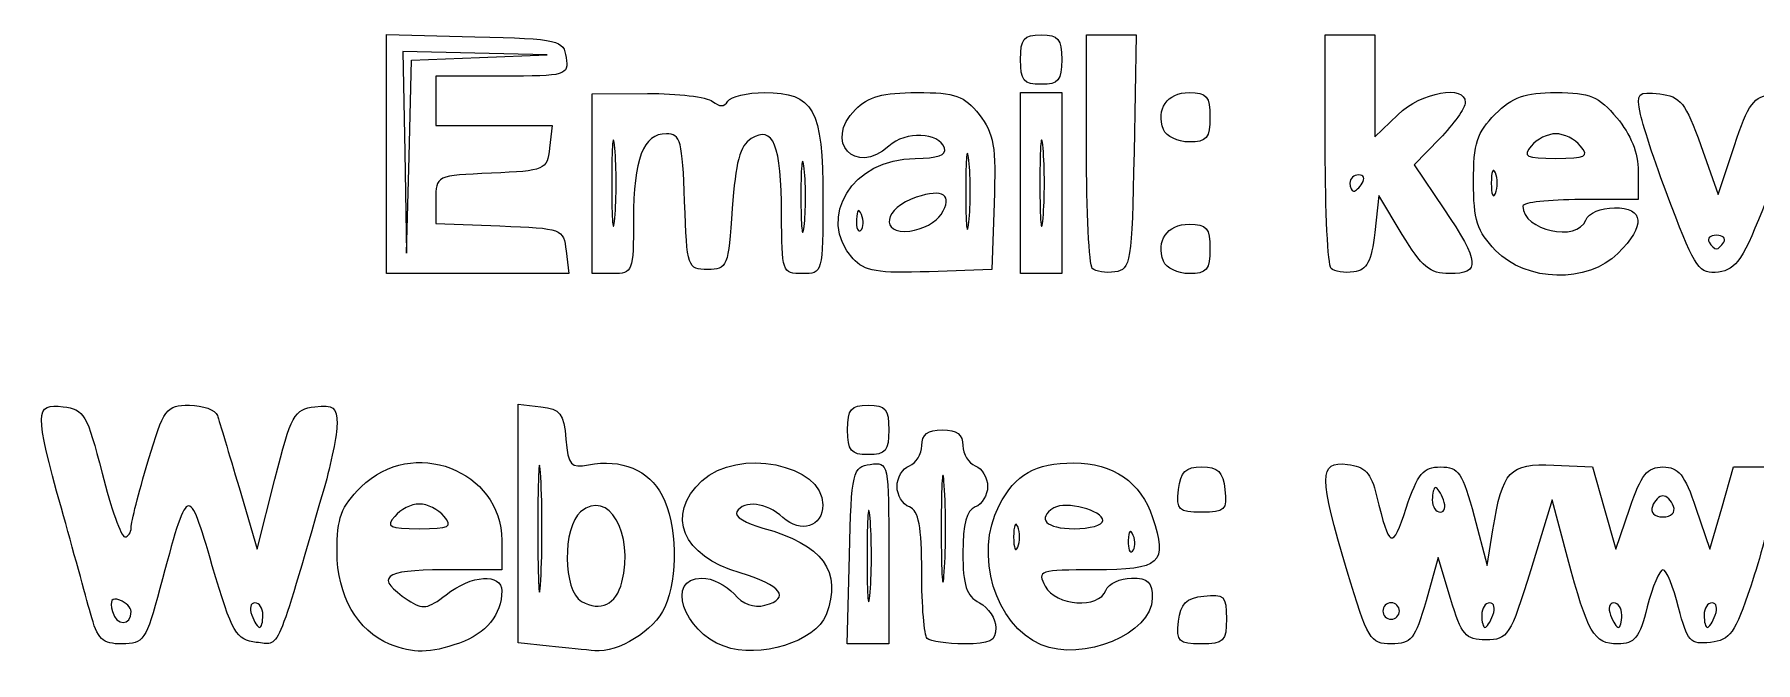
# Model space of a CAD drawing. Extents: x 0.53 to 3.78, y 0.49 to 2.29.
# Drawn here: x 1.914 to 2.611, y 1.062 to 1.317 of the extents above; entities that cross this region are included whole.
import ezdxf

# ---------------------------------------------------------------- set-up
doc = ezdxf.new("R2010")
doc.units = 0
doc.layers.get('0').update_dxf_attribs({"linetype": 'CONTINUOUS'})

msp = doc.modelspace()

# ---------------------------------------------------------------- linework, layer by layer
at = {"color": 7}
for p, q in [((2.056667, 1.268446), (2.056667, 1.316892)), ((2.056667, 1.316892), (2.0925, 1.315947)), ((2.0925, 1.309322), (2.063333, 1.310001)), ((2.063333, 1.310001), (2.06405, 1.269167)), ((2.34, 1.270552), (2.34, 1.316663)), ((2.34, 1.316663), (2.350091, 1.316663)), ((2.350091, 1.316663), (2.360183, 1.316663)), ((2.360183, 1.316663), (2.359259, 1.269163)), ((2.436667, 1.270552), (2.436667, 1.316663)), ((2.436667, 1.316663), (2.446667, 1.316663)), ((2.446667, 1.316663), (2.456667, 1.316663)), ((2.456667, 1.316663), (2.456667, 1.296039)), ((2.065821, 1.267368), (2.066876, 1.306401)), ((2.066876, 1.306401), (2.094271, 1.307523)), ((2.121667, 1.308643), (2.0925, 1.309322)), ((2.094271, 1.307522), (2.121667, 1.308643)), ((2.094271, 1.307523), (2.094271, 1.307522)), ((2.313333, 1.306667), (2.313333, 1.306667)), ((2.103565, 1.300001), (2.076667, 1.300001)), ((2.076667, 1.300001), (2.076667, 1.290001)), ((2.456667, 1.296039), (2.456667, 1.275416)), ((2.076667, 1.290001), (2.076667, 1.280001)), ((2.14, 1.292754), (2.162301, 1.292925)), ((2.14, 1.256377), (2.14, 1.292754)), ((2.313333, 1.256663), (2.313333, 1.293329)), ((2.313333, 1.293329), (2.321667, 1.293329)), ((2.321667, 1.293329), (2.33, 1.293329)), ((2.33, 1.293329), (2.33, 1.256663)), ((2.456667, 1.275416), (2.466016, 1.284372)), ((2.076667, 1.280001), (2.100221, 1.280001)), ((2.100221, 1.280001), (2.123776, 1.280001)), ((2.123776, 1.280001), (2.122722, 1.270834)), ((2.371205, 1.278333), (2.371205, 1.278333)), ((2.056667, 1.220001), (2.056667, 1.268447)), ((2.056667, 1.268447), (2.056667, 1.268446)), ((2.06405, 1.269167), (2.064767, 1.228334)), ((2.149107, 1.270833), (2.149107, 1.270833)), ((2.322441, 1.270829), (2.322441, 1.270829)), ((2.483013, 1.274666), (2.472693, 1.264018)), ((2.540005, 1.271667), (2.540005, 1.271667)), ((2.588681, 1.271862), (2.595691, 1.252057)), ((2.595691, 1.252057), (2.602271, 1.271862)), ((2.064767, 1.228334), (2.065821, 1.267368)), ((2.225761, 1.262426), (2.225766, 1.262426)), ((2.292428, 1.265833), (2.292428, 1.265833)), ((2.472693, 1.264018), (2.48468, 1.246218)), ((2.563333, 1.261411), (2.563333, 1.25)), ((2.14, 1.22), (2.14, 1.256377)), ((2.14, 1.256377), (2.14, 1.256377)), ((2.313333, 1.219996), (2.313333, 1.256663)), ((2.313333, 1.256663), (2.313333, 1.256663)), ((2.33, 1.256663), (2.33, 1.219996)), ((2.451667, 1.256667), (2.451667, 1.256667)), ((2.505546, 1.260833), (2.505546, 1.260833)), ((2.076667, 1.249988), (2.076667, 1.240281)), ((2.302625, 1.248558), (2.301666, 1.221667)), ((2.458333, 1.251663), (2.456667, 1.236663)), ((2.467817, 1.235829), (2.458333, 1.251663)), ((2.563333, 1.25), (2.54, 1.25)), ((2.576804, 1.247314), (2.576804, 1.247314)), ((2.076667, 1.240281), (2.1025, 1.239308)), ((2.248944, 1.243958), (2.248944, 1.243958)), ((2.281213, 1.244003), (2.281213, 1.244003)), ((2.129388, 1.229167), (2.130443, 1.220001)), ((2.505624, 1.229349), (2.505624, 1.229349)), ((2.597995, 1.232778), (2.597995, 1.232778)), ((2.093555, 1.220001), (2.056667, 1.220001)), ((2.130443, 1.220001), (2.093555, 1.220001)), ((2.148333, 1.22), (2.14, 1.22)), ((2.245565, 1.226042), (2.245565, 1.226042)), ((2.301666, 1.221667), (2.276398, 1.22078)), ((2.321667, 1.219996), (2.313333, 1.219996)), ((2.33, 1.219996), (2.321667, 1.219996)), ((2.342363, 1.222078), (2.342363, 1.222078)), ((2.371205, 1.224996), (2.371205, 1.224996)), ((2.439029, 1.222078), (2.439029, 1.222078)), ((2.11, 1.118756), (2.11, 1.167109)), ((2.11, 1.167109), (2.119167, 1.166055)), ((2.243333, 1.156667), (2.243333, 1.156667)), ((2.004384, 1.108333), (2.011516, 1.136667)), ((2.119135, 1.1375), (2.119135, 1.1375)), ((2.529123, 1.142394), (2.544791, 1.141666)), ((2.544791, 1.141666), (2.549549, 1.125)), ((2.597125, 1.125), (2.60189, 1.141666)), ((2.60189, 1.141666), (2.618334, 1.141666)), ((1.99701, 1.133333), (2.004384, 1.108333)), ((2.282457, 1.134167), (2.282457, 1.134167)), ((2.377279, 1.1325), (2.377279, 1.1325)), ((2.08, 1.121667), (2.08, 1.121667)), ((2.484539, 1.128333), (2.484539, 1.128333)), ((2.496926, 1.121683), (2.50222, 1.1017)), ((2.528549, 1.128333), (2.519816, 1.1)), ((2.534749, 1.105), (2.528549, 1.128333)), ((2.549549, 1.125), (2.554307, 1.108333)), ((2.554307, 1.108333), (2.559941, 1.125)), ((2.577598, 1.125714), (2.577598, 1.125714)), ((2.586726, 1.125), (2.592361, 1.108333)), ((2.592361, 1.108333), (2.597125, 1.125)), ((2.11, 1.070402), (2.11, 1.118756)), ((2.252432, 1.120934), (2.252436, 1.120934)), ((2.312208, 1.1175), (2.312208, 1.1175)), ((2.346667, 1.119936), (2.346667, 1.119936)), ((2.50222, 1.1017), (2.50455, 1.116267)), ((2.103333, 1.111923), (2.103333, 1.1)), ((2.358944, 1.113958), (2.358944, 1.113958)), ((2.243108, 1.07), (2.244053, 1.105833)), ((2.244053, 1.105833), (2.244054, 1.105833)), ((2.26, 1.106898), (2.26, 1.07)), ((2.482431, 1.105), (2.477455, 1.0875)), ((2.487398, 1.088333), (2.482431, 1.105)), ((2.103333, 1.1), (2.079722, 1.1)), ((2.151955, 1.094965), (2.151956, 1.094965)), ((2.445516, 1.099485), (2.445516, 1.099485)), ((1.936847, 1.0825), (1.936846, 1.0825)), ((1.953333, 1.083177), (1.953333, 1.083173)), ((2.006667, 1.081667), (2.006667, 1.081667)), ((2.466667, 1.083333), (2.466667, 1.083333)), ((2.504539, 1.081667), (2.504539, 1.081667)), ((2.556667, 1.081667), (2.556667, 1.081667)), ((2.594539, 1.081667), (2.594539, 1.081667)), ((2.377279, 1.079167), (2.377279, 1.079167)), ((2.05796, 1.069934), (2.05796, 1.069934)), ((2.1225, 1.069095), (2.11, 1.070402)), ((2.122499, 1.069095), (2.1225, 1.069095)), ((2.193333, 1.069031), (2.193333, 1.069031)), ((2.251554, 1.07), (2.243108, 1.07)), ((2.26, 1.07), (2.251554, 1.07)), ((2.275556, 1.072222), (2.275556, 1.072222)), ((2.321667, 1.069663), (2.321667, 1.069663))]:
    msp.add_line(p, q, dxfattribs=at)
for points in [[(2.0925, 1.315947), (2.126792, 1.315041), (2.128379, 1.314678), (2.129398, 1.307501)], [(2.313333, 1.306667), (2.313333, 1.315111), (2.31463, 1.316667), (2.321667, 1.316667)], [(2.321667, 1.316667), (2.328704, 1.316667), (2.33, 1.315111), (2.33, 1.306667)], [(2.129398, 1.307501), (2.130427, 1.300254), (2.129553, 1.300001), (2.103565, 1.300001)], [(2.321667, 1.296667), (2.31463, 1.296667), (2.313333, 1.298222), (2.313333, 1.306667)], [(2.33, 1.306667), (2.33, 1.298222), (2.328704, 1.296667), (2.321667, 1.296667)], [(2.466016, 1.284372), (2.475583, 1.293538), (2.493333, 1.296754), (2.493333, 1.289321)], [(2.162301, 1.292925), (2.174567, 1.293014), (2.186434, 1.291576), (2.188671, 1.289719)], [(2.188671, 1.289719), (2.191429, 1.287431), (2.193436, 1.287469), (2.1949, 1.289838)], [(2.1949, 1.289838), (2.196088, 1.291761), (2.202739, 1.293334), (2.20968, 1.293334)], [(2.20968, 1.293334), (2.229613, 1.293334), (2.233333, 1.286607), (2.233333, 1.250571)], [(2.246462, 1.286462), (2.251713, 1.291713), (2.257598, 1.293333), (2.271425, 1.293333)], [(2.271425, 1.293333), (2.28708, 1.293333), (2.290463, 1.292129), (2.29655, 1.284391)], [(2.371205, 1.278333), (2.368014, 1.286649), (2.372629, 1.293333), (2.381562, 1.293333)], [(2.381562, 1.293333), (2.388715, 1.293333), (2.39, 1.291811), (2.39, 1.283333)], [(2.493333, 1.289321), (2.493333, 1.287117), (2.488689, 1.280522), (2.483013, 1.274666)], [(2.505454, 1.284545), (2.512495, 1.291586), (2.517406, 1.293333), (2.530158, 1.293333)], [(2.530158, 1.293333), (2.543839, 1.293333), (2.547286, 1.291893), (2.554704, 1.283078)], [(2.564304, 1.284433), (2.562529, 1.29322), (2.563059, 1.293791), (2.572035, 1.292767)], [(2.572035, 1.292767), (2.580493, 1.291801), (2.582529, 1.289244), (2.588681, 1.271862)], [(2.602271, 1.271862), (2.60791, 1.288831), (2.610128, 1.291818), (2.617762, 1.292721)], [(2.259973, 1.271642), (2.246396, 1.259355), (2.2335, 1.2735), (2.246462, 1.286462)], [(2.29655, 1.284391), (2.302615, 1.276681), (2.303451, 1.271747), (2.302625, 1.248558)], [(2.39, 1.283333), (2.39, 1.274856), (2.388715, 1.273333), (2.381562, 1.273333)], [(2.496667, 1.257228), (2.496667, 1.272804), (2.498067, 1.277158), (2.505454, 1.284545)], [(2.554704, 1.283078), (2.56031, 1.276415), (2.563333, 1.268824), (2.563333, 1.261411)], [(2.576804, 1.247314), (2.570977, 1.262541), (2.565352, 1.279245), (2.564304, 1.284433)], [(2.149107, 1.270833), (2.148405, 1.278625), (2.147831, 1.27225), (2.147831, 1.256667)], [(2.169982, 1.276667), (2.160556, 1.276667), (2.156667, 1.266508), (2.156667, 1.241886)], [(2.177365, 1.249167), (2.1765, 1.273749), (2.175716, 1.276667), (2.169982, 1.276667)], [(2.216616, 1.244167), (2.21656, 1.272077), (2.213252, 1.280233), (2.204262, 1.274657)], [(2.282517, 1.270833), (2.280381, 1.277318), (2.266784, 1.277806), (2.259973, 1.271642)], [(2.322441, 1.270829), (2.321738, 1.278621), (2.321165, 1.272246), (2.321165, 1.256663)], [(2.381562, 1.273333), (2.376921, 1.273333), (2.372261, 1.275583), (2.371205, 1.278333)], [(2.530005, 1.276667), (2.526787, 1.276667), (2.522287, 1.274417), (2.520005, 1.271667)], [(2.540005, 1.271667), (2.537723, 1.274417), (2.533223, 1.276667), (2.530005, 1.276667)], [(2.122722, 1.270834), (2.121701, 1.261958), (2.120954, 1.261636), (2.099167, 1.260682)], [(2.149107, 1.2425), (2.14981, 1.250292), (2.14981, 1.263042), (2.149107, 1.270833)], [(2.204262, 1.274657), (2.199737, 1.271851), (2.197939, 1.265142), (2.196667, 1.246324)], [(2.225766, 1.262426), (2.225045, 1.269342), (2.224442, 1.2645), (2.224427, 1.251667)], [(2.270727, 1.266667), (2.279766, 1.266667), (2.283459, 1.267972), (2.282517, 1.270833)], [(2.292428, 1.265833), (2.291709, 1.272708), (2.291121, 1.267083), (2.291121, 1.253333)], [(2.322441, 1.242496), (2.323143, 1.250288), (2.323143, 1.263038), (2.322441, 1.270829)], [(2.342363, 1.222078), (2.341063, 1.223377), (2.34, 1.245191), (2.34, 1.270552)], [(2.359259, 1.269163), (2.358384, 1.224237), (2.357965, 1.22161), (2.35153, 1.220689)], [(2.439029, 1.222078), (2.43773, 1.223377), (2.436667, 1.245191), (2.436667, 1.270552)], [(2.520005, 1.271667), (2.516427, 1.267356), (2.517805, 1.266667), (2.530005, 1.266667)], [(2.530005, 1.266667), (2.542204, 1.266667), (2.543583, 1.267356), (2.540005, 1.271667)], [(2.225739, 1.239092), (2.226476, 1.24501), (2.226488, 1.25551), (2.225761, 1.262426)], [(2.245565, 1.226042), (2.230484, 1.242707), (2.245324, 1.266667), (2.270727, 1.266667)], [(2.292428, 1.240833), (2.293147, 1.247708), (2.293147, 1.258958), (2.292428, 1.265833)], [(2.505546, 1.260833), (2.504621, 1.263125), (2.503864, 1.26125), (2.503864, 1.256667)], [(2.099167, 1.260682), (2.076765, 1.2597), (2.076667, 1.259654), (2.076667, 1.249988)], [(2.147831, 1.256667), (2.147831, 1.241083), (2.148406, 1.234708), (2.149107, 1.2425)], [(2.281213, 1.244003), (2.286143, 1.251879), (2.282136, 1.254597), (2.271042, 1.2509)], [(2.321165, 1.256663), (2.321165, 1.241079), (2.321739, 1.234704), (2.322441, 1.242496)], [(2.450197, 1.26), (2.448255, 1.26), (2.446667, 1.2585), (2.446667, 1.256667)], [(2.446667, 1.256667), (2.446667, 1.254833), (2.447328, 1.253333), (2.448137, 1.253333)], [(2.448137, 1.253333), (2.448945, 1.253333), (2.450534, 1.254833), (2.451667, 1.256667)], [(2.451667, 1.256667), (2.4528, 1.2585), (2.452139, 1.26), (2.450197, 1.26)], [(2.505624, 1.229349), (2.498099, 1.237203), (2.496667, 1.241661), (2.496667, 1.257228)], [(2.503864, 1.256667), (2.503864, 1.252083), (2.504621, 1.250208), (2.505546, 1.2525)], [(2.505546, 1.2525), (2.50647, 1.254792), (2.50647, 1.258542), (2.505546, 1.260833)], [(2.186667, 1.221667), (2.178529, 1.221667), (2.178311, 1.222314), (2.177365, 1.249167)], [(2.224427, 1.251667), (2.224416, 1.238833), (2.225003, 1.233175), (2.225739, 1.239092)], [(2.233333, 1.250571), (2.233333, 1.220185), (2.233278, 1.22), (2.225, 1.22)], [(2.271042, 1.2509), (2.258062, 1.246576), (2.25608, 1.235768), (2.268538, 1.237246)], [(2.291121, 1.253333), (2.291121, 1.239583), (2.291708, 1.233958), (2.292428, 1.240833)], [(2.54, 1.25), (2.527167, 1.25), (2.516667, 1.2488), (2.516667, 1.247333)], [(2.516667, 1.247333), (2.516667, 1.237486), (2.538647, 1.232594), (2.542128, 1.241667)], [(2.595845, 1.220647), (2.588088, 1.21971), (2.586531, 1.221891), (2.576804, 1.247314)], [(2.61527, 1.25), (2.605849, 1.225683), (2.603095, 1.221522), (2.595845, 1.220647)], [(2.156667, 1.241886), (2.156667, 1.220764), (2.156376, 1.22), (2.148333, 1.22)], [(2.196667, 1.246324), (2.195069, 1.22269), (2.194654, 1.221667), (2.186667, 1.221667)], [(2.225, 1.22), (2.216882, 1.22), (2.216665, 1.220625), (2.216616, 1.244167)], [(2.24693, 1.241944), (2.246785, 1.238431), (2.247573, 1.236462), (2.248681, 1.237569)], [(2.248944, 1.243958), (2.247879, 1.246617), (2.24709, 1.245828), (2.24693, 1.241944)], [(2.248681, 1.237569), (2.249788, 1.238677), (2.249907, 1.241552), (2.248944, 1.243958)], [(2.268538, 1.237246), (2.273556, 1.237842), (2.279259, 1.240882), (2.281213, 1.244003)], [(2.48468, 1.246218), (2.499253, 1.224578), (2.499656, 1.219996), (2.486983, 1.219996)], [(2.542128, 1.241667), (2.543221, 1.244517), (2.548193, 1.246667), (2.55369, 1.246667)], [(2.55369, 1.246667), (2.565812, 1.246667), (2.566385, 1.239415), (2.555151, 1.228182)], [(2.1025, 1.239308), (2.127929, 1.238349), (2.12835, 1.238191), (2.129388, 1.229167)], [(2.371205, 1.224996), (2.368014, 1.233312), (2.372629, 1.239996), (2.381562, 1.239996)], [(2.381562, 1.239996), (2.388715, 1.239996), (2.39, 1.238474), (2.39, 1.229996)], [(2.456667, 1.236663), (2.455346, 1.224776), (2.453588, 1.221461), (2.448196, 1.220689)], [(2.486983, 1.219996), (2.478985, 1.219996), (2.47565, 1.222751), (2.467817, 1.235829)], [(2.595005, 1.235556), (2.592416, 1.235556), (2.591071, 1.234306), (2.592015, 1.232778)], [(2.597995, 1.232778), (2.598939, 1.234306), (2.597594, 1.235556), (2.595005, 1.235556)], [(2.39, 1.229996), (2.39, 1.221519), (2.388715, 1.219996), (2.381562, 1.219996)], [(2.555151, 1.228182), (2.542891, 1.215921), (2.517925, 1.216509), (2.505624, 1.229349)], [(2.592015, 1.232778), (2.592959, 1.23125), (2.594305, 1.23), (2.595005, 1.23)], [(2.595005, 1.23), (2.595705, 1.23), (2.597051, 1.23125), (2.597995, 1.232778)], [(2.276398, 1.22078), (2.255349, 1.220041), (2.250201, 1.22092), (2.245565, 1.226042)], [(2.35153, 1.220689), (2.347788, 1.220153), (2.343663, 1.220778), (2.342363, 1.222078)], [(2.381562, 1.219996), (2.376921, 1.219996), (2.372261, 1.222246), (2.371205, 1.224996)], [(2.448196, 1.220689), (2.444454, 1.220153), (2.440329, 1.220778), (2.439029, 1.222078)], [(1.925093, 1.125), (1.914184, 1.164226), (1.914241, 1.167389), (1.925834, 1.166055)], [(1.925834, 1.166055), (1.93428, 1.165083), (1.935516, 1.162969), (1.941561, 1.139167)], [(1.960142, 1.143807), (1.966586, 1.165447), (1.967481, 1.166667), (1.976913, 1.166667)], [(1.976913, 1.166667), (1.982393, 1.166667), (1.987497, 1.164792), (1.988257, 1.1625)], [(2.011516, 1.136667), (2.018113, 1.162874), (2.019324, 1.165079), (2.027657, 1.166055)], [(2.027657, 1.166055), (2.035224, 1.16694), (2.036667, 1.165836), (2.036667, 1.15916)], [(2.119167, 1.166055), (2.127047, 1.165148), (2.128474, 1.163315), (2.129338, 1.152995)], [(2.243333, 1.156667), (2.243333, 1.165111), (2.24463, 1.166667), (2.251667, 1.166667)], [(2.251667, 1.166667), (2.258704, 1.166667), (2.26, 1.165111), (2.26, 1.156667)], [(1.988257, 1.1625), (1.989015, 1.160208), (1.992955, 1.147083), (1.99701, 1.133333)], [(2.036667, 1.15916), (2.036667, 1.154787), (2.034308, 1.143063), (2.031425, 1.133105)], [(2.251667, 1.146667), (2.24463, 1.146667), (2.243333, 1.148222), (2.243333, 1.156667)], [(2.26, 1.156667), (2.26, 1.148222), (2.258704, 1.146667), (2.251667, 1.146667)], [(2.273333, 1.150357), (2.273333, 1.154865), (2.275712, 1.156667), (2.281667, 1.156667)], [(2.281667, 1.156667), (2.287621, 1.156667), (2.29, 1.154865), (2.29, 1.150357)], [(2.04641, 1.13359), (2.067043, 1.154222), (2.103333, 1.140409), (2.103333, 1.111923)], [(2.129338, 1.152995), (2.130236, 1.142271), (2.131207, 1.141156), (2.138443, 1.142539)], [(2.184381, 1.136086), (2.198819, 1.149649), (2.233333, 1.142801), (2.233333, 1.126373)], [(2.268333, 1.142128), (2.271083, 1.143183), (2.273333, 1.146886), (2.273333, 1.150357)], [(2.29, 1.150357), (2.29, 1.146886), (2.29225, 1.143183), (2.295, 1.142128)], [(1.953334, 1.117141), (1.953334, 1.119235), (1.956397, 1.131235), (1.960142, 1.143807)], [(2.119135, 1.1375), (2.118484, 1.148958), (2.117951, 1.139583), (2.117951, 1.116667)], [(2.138443, 1.142539), (2.151825, 1.145097), (2.162914, 1.140479), (2.168273, 1.130117)], [(2.244054, 1.105833), (2.244959, 1.140125), (2.245323, 1.141712), (2.2525, 1.142732)], [(2.2525, 1.142732), (2.25989, 1.143782), (2.26, 1.143257), (2.26, 1.106898)], [(2.282457, 1.134167), (2.281784, 1.143792), (2.281233, 1.135917), (2.281233, 1.116667)], [(2.304663, 1.126015), (2.311274, 1.1388), (2.319189, 1.143333), (2.334898, 1.143333)], [(2.334898, 1.143333), (2.350723, 1.143333), (2.362118, 1.135448), (2.366802, 1.121256)], [(2.445516, 1.099485), (2.433921, 1.138118), (2.433939, 1.144097), (2.445641, 1.142721)], [(2.445641, 1.142721), (2.452796, 1.14188), (2.45519, 1.139302), (2.457451, 1.13)], [(2.50455, 1.116267), (2.508373, 1.140176), (2.51124, 1.143225), (2.529123, 1.142394)], [(1.941561, 1.139167), (1.94517, 1.124958), (1.949295, 1.113333), (1.950728, 1.113333)], [(2.119135, 1.095833), (2.119786, 1.107292), (2.119786, 1.126042), (2.119135, 1.1375)], [(2.199869, 1.098732), (2.176244, 1.105707), (2.16946, 1.122068), (2.184381, 1.136086)], [(2.263333, 1.133795), (2.263333, 1.137323), (2.265583, 1.141073), (2.268333, 1.142128)], [(2.295, 1.142128), (2.29775, 1.141072), (2.3, 1.137323), (2.3, 1.133795)], [(2.377279, 1.1325), (2.378115, 1.139774), (2.380054, 1.141667), (2.386667, 1.141667)], [(2.386667, 1.141667), (2.39328, 1.141667), (2.395218, 1.139774), (2.396055, 1.1325)], [(2.469429, 1.125), (2.474128, 1.139057), (2.476302, 1.141667), (2.483316, 1.141667)], [(2.483316, 1.141667), (2.490668, 1.141667), (2.492245, 1.139351), (2.496926, 1.121683)], [(2.559941, 1.125), (2.564543, 1.138612), (2.566998, 1.141666), (2.573334, 1.141666)], [(2.573334, 1.141666), (2.57967, 1.141666), (2.582124, 1.138612), (2.586726, 1.125)], [(1.986193, 1.101667), (1.976264, 1.135317), (1.976435, 1.135391), (1.965006, 1.0925)], [(2.031425, 1.133105), (2.011682, 1.064914), (2.013699, 1.069507), (2.003988, 1.070631)], [(2.036667, 1.107373), (2.036667, 1.121136), (2.03827, 1.125449), (2.04641, 1.13359)], [(2.151956, 1.094965), (2.156972, 1.114953), (2.146514, 1.132889), (2.135279, 1.123565)], [(2.168273, 1.130117), (2.174337, 1.118391), (2.174848, 1.096971), (2.16935, 1.084907)], [(2.252436, 1.120934), (2.251737, 1.12867), (2.251173, 1.1215), (2.251183, 1.105)], [(2.268333, 1.125461), (2.265583, 1.126517), (2.263333, 1.130267), (2.263333, 1.133795)], [(2.282457, 1.099167), (2.283131, 1.108792), (2.283131, 1.124542), (2.282457, 1.134167)], [(2.3, 1.133795), (2.3, 1.130267), (2.29775, 1.126517), (2.295, 1.125461)], [(2.386667, 1.123333), (2.377241, 1.123333), (2.376327, 1.124227), (2.377279, 1.1325)], [(2.396055, 1.1325), (2.397007, 1.124226), (2.396088, 1.123333), (2.386667, 1.123333)], [(2.457451, 1.13), (2.462713, 1.108357), (2.463724, 1.107934), (2.469429, 1.125)], [(2.48131, 1.133333), (2.480589, 1.133333), (2.48, 1.131083), (2.48, 1.128333)], [(2.484539, 1.128333), (2.483483, 1.131083), (2.482031, 1.133333), (2.48131, 1.133333)], [(2.573333, 1.13), (2.571892, 1.13), (2.569973, 1.128071), (2.569069, 1.125714)], [(2.577598, 1.125714), (2.576693, 1.128071), (2.574774, 1.13), (2.573333, 1.13)], [(1.936846, 1.0825), (1.934971, 1.089375), (1.929681, 1.1085), (1.925093, 1.125)], [(2.06, 1.121667), (2.056422, 1.117356), (2.0578, 1.116667), (2.07, 1.116667)], [(2.07, 1.126667), (2.066782, 1.126667), (2.062282, 1.124417), (2.06, 1.121667)], [(2.08, 1.121667), (2.077718, 1.124417), (2.073218, 1.126667), (2.07, 1.126667)], [(2.07, 1.116667), (2.082199, 1.116667), (2.083578, 1.117356), (2.08, 1.121667)], [(2.135279, 1.123565), (2.127855, 1.117404), (2.128107, 1.09139), (2.135632, 1.087179)], [(2.198429, 1.123489), (2.197349, 1.121741), (2.202136, 1.118778), (2.209066, 1.116905)], [(2.217113, 1.121262), (2.210468, 1.127277), (2.201436, 1.128353), (2.198429, 1.123489)], [(2.233333, 1.126373), (2.233333, 1.117449), (2.224428, 1.114643), (2.217113, 1.121262)], [(2.273333, 1.098994), (2.273333, 1.11774), (2.272151, 1.123996), (2.268333, 1.125461)], [(2.295, 1.125461), (2.291479, 1.12411), (2.29, 1.118617), (2.29, 1.106889)], [(2.321667, 1.069663), (2.302968, 1.077751), (2.294396, 1.106161), (2.304663, 1.126015)], [(2.326856, 1.125117), (2.31974, 1.120719), (2.323645, 1.116667), (2.335, 1.116667)], [(2.346667, 1.119936), (2.346667, 1.12407), (2.331555, 1.128021), (2.326856, 1.125117)], [(2.48, 1.128333), (2.48, 1.125583), (2.481453, 1.123333), (2.483229, 1.123333)], [(2.483229, 1.123333), (2.485004, 1.123333), (2.485594, 1.125583), (2.484539, 1.128333)], [(2.569069, 1.125714), (2.56811, 1.123215), (2.569887, 1.121429), (2.573333, 1.121429)], [(2.573333, 1.121429), (2.576779, 1.121429), (2.578557, 1.123215), (2.577598, 1.125714)], [(2.616614, 1.123333), (2.616323, 1.11875), (2.612841, 1.10525), (2.608876, 1.093333)], [(1.950728, 1.113333), (1.952161, 1.113333), (1.953334, 1.115047), (1.953334, 1.117141)], [(2.117951, 1.116667), (2.117951, 1.09375), (2.118483, 1.084375), (2.119135, 1.095833)], [(2.209066, 1.116905), (2.233202, 1.11038), (2.241291, 1.099263), (2.234596, 1.081816)], [(2.252454, 1.090934), (2.253143, 1.099697), (2.253135, 1.113197), (2.252432, 1.120934)], [(2.281233, 1.116667), (2.281233, 1.097417), (2.281784, 1.089542), (2.282457, 1.099167)], [(2.312208, 1.1175), (2.311283, 1.119792), (2.310526, 1.117917), (2.310526, 1.113333)], [(2.312208, 1.109167), (2.313132, 1.111458), (2.313132, 1.115208), (2.312208, 1.1175)], [(2.335, 1.116667), (2.341417, 1.116667), (2.346667, 1.118138), (2.346667, 1.119936)], [(2.366802, 1.121256), (2.37295, 1.102628), (2.370046, 1.1), (2.343321, 1.1)], [(2.358944, 1.113958), (2.357879, 1.116617), (2.35709, 1.115827), (2.35693, 1.111944)], [(2.310526, 1.113333), (2.310526, 1.10875), (2.311283, 1.106875), (2.312208, 1.109167)], [(2.35693, 1.111944), (2.356785, 1.10843), (2.357573, 1.106462), (2.358681, 1.107569)], [(2.358681, 1.107569), (2.359788, 1.108677), (2.359907, 1.111552), (2.358944, 1.113958)], [(2.003988, 1.070631), (1.995809, 1.071578), (1.994289, 1.074229), (1.986193, 1.101667)], [(2.05796, 1.069934), (2.044826, 1.07524), (2.036667, 1.089586), (2.036667, 1.107373)], [(2.251183, 1.105), (2.251193, 1.0885), (2.251765, 1.08217), (2.252454, 1.090934)], [(2.29, 1.106889), (2.29, 1.093646), (2.291366, 1.089504), (2.296667, 1.086667)], [(2.55507, 1.07), (2.545377, 1.07), (2.542928, 1.074217), (2.534749, 1.105)], [(2.079722, 1.1), (2.055173, 1.1), (2.051621, 1.096937), (2.065492, 1.087727)], [(2.080835, 1.089941), (2.091091, 1.098009), (2.103333, 1.098829), (2.103333, 1.091448)], [(2.135632, 1.087179), (2.143327, 1.082873), (2.149681, 1.085904), (2.151955, 1.094965)], [(2.193333, 1.069031), (2.176702, 1.075147), (2.169636, 1.096667), (2.184259, 1.096667)], [(2.184259, 1.096667), (2.188435, 1.096667), (2.194325, 1.093778), (2.197348, 1.090248)], [(2.209891, 1.085672), (2.220532, 1.088455), (2.216389, 1.093854), (2.199869, 1.098732)], [(2.275556, 1.072222), (2.274333, 1.073444), (2.273333, 1.085492), (2.273333, 1.098994)], [(2.343321, 1.1), (2.320798, 1.1), (2.319922, 1.099708), (2.323333, 1.093333)], [(2.347872, 1.091667), (2.348928, 1.094417), (2.353588, 1.096667), (2.358229, 1.096667)], [(2.358229, 1.096667), (2.364986, 1.096667), (2.366667, 1.095022), (2.366667, 1.08841)], [(2.463422, 1.07), (2.454918, 1.07), (2.453825, 1.071799), (2.445516, 1.099485)], [(2.519816, 1.1), (2.51157, 1.073245), (2.510562, 1.071666), (2.501725, 1.071666)], [(2.573334, 1.1), (2.571936, 1.1), (2.569092, 1.09325), (2.567015, 1.085)], [(2.579706, 1.084788), (2.577599, 1.093155), (2.574732, 1.1), (2.573334, 1.1)], [(1.948711, 1.087727), (1.945474, 1.088969), (1.944588, 1.087588), (1.945756, 1.083121)], [(1.953333, 1.083173), (1.953333, 1.084702), (1.951253, 1.086752), (1.948711, 1.087727)], [(1.965006, 1.0925), (1.959404, 1.071475), (1.958396, 1.07), (1.949634, 1.07)], [(2.065492, 1.087727), (2.071404, 1.083801), (2.073395, 1.084089), (2.080835, 1.089941)], [(2.103333, 1.091448), (2.103333, 1.08196), (2.096953, 1.074085), (2.08624, 1.070351)], [(2.197348, 1.090248), (2.200899, 1.0861), (2.205337, 1.084481), (2.209891, 1.085672)], [(2.366667, 1.08841), (2.366667, 1.074215), (2.338383, 1.062431), (2.321667, 1.069663)], [(2.323333, 1.093333), (2.327619, 1.085326), (2.344986, 1.084146), (2.347872, 1.091667)], [(2.377279, 1.079167), (2.378107, 1.086367), (2.3803, 1.08856), (2.3875, 1.089388)], [(2.3875, 1.089388), (2.395736, 1.090336), (2.396667, 1.089399), (2.396667, 1.080221)], [(2.477455, 1.0875), (2.473021, 1.071903), (2.471495, 1.07), (2.463422, 1.07)], [(2.501725, 1.071666), (2.493378, 1.071666), (2.491828, 1.07347), (2.487398, 1.088333)], [(2.608876, 1.093333), (2.602571, 1.074382), (2.600531, 1.071535), (2.592602, 1.070621)], [(1.949634, 1.07), (1.941627, 1.07), (1.939759, 1.071826), (1.936847, 1.0825)], [(1.945756, 1.083121), (1.947327, 1.077114), (1.953333, 1.077155), (1.953333, 1.083177)], [(2.003438, 1.086667), (2.001662, 1.086667), (2.001073, 1.084417), (2.002128, 1.081667)], [(2.002128, 1.081667), (2.003183, 1.078917), (2.004636, 1.076667), (2.005357, 1.076667)], [(2.006667, 1.081667), (2.006667, 1.084417), (2.005214, 1.086667), (2.003438, 1.086667)], [(2.005357, 1.076667), (2.006078, 1.076667), (2.006667, 1.078917), (2.006667, 1.081667)], [(2.16935, 1.084907), (2.165008, 1.075377), (2.150514, 1.066338), (2.140998, 1.067227)], [(2.234596, 1.081816), (2.230394, 1.070865), (2.207575, 1.063795), (2.193333, 1.069031)], [(2.296667, 1.086667), (2.300333, 1.084704), (2.303333, 1.080152), (2.303333, 1.076549)], [(2.396667, 1.080221), (2.396667, 1.071037), (2.395629, 1.07), (2.386445, 1.07)], [(2.463333, 1.086667), (2.4615, 1.086667), (2.46, 1.085167), (2.46, 1.083333)], [(2.46, 1.083333), (2.46, 1.0815), (2.4615, 1.08), (2.463333, 1.08)], [(2.466667, 1.083333), (2.466667, 1.085167), (2.465167, 1.086667), (2.463333, 1.086667)], [(2.463333, 1.08), (2.465167, 1.08), (2.466667, 1.0815), (2.466667, 1.083333)], [(2.503229, 1.086667), (2.501453, 1.086667), (2.5, 1.084417), (2.5, 1.081667)], [(2.5, 1.081667), (2.5, 1.078917), (2.50059, 1.076667), (2.50131, 1.076667)], [(2.50131, 1.076667), (2.502031, 1.076667), (2.503483, 1.078917), (2.504539, 1.081667)], [(2.504539, 1.081667), (2.505594, 1.084417), (2.505004, 1.086667), (2.503229, 1.086667)], [(2.553438, 1.086667), (2.551662, 1.086667), (2.551073, 1.084417), (2.552128, 1.081667)], [(2.552128, 1.081667), (2.553183, 1.078917), (2.554636, 1.076667), (2.555357, 1.076667)], [(2.556667, 1.081667), (2.556667, 1.084417), (2.555214, 1.086667), (2.553438, 1.086667)], [(2.567015, 1.085), (2.563825, 1.072331), (2.561969, 1.07), (2.55507, 1.07)], [(2.555357, 1.076667), (2.556078, 1.076667), (2.556667, 1.078917), (2.556667, 1.081667)], [(2.592602, 1.070621), (2.584357, 1.069671), (2.58319, 1.070953), (2.579706, 1.084788)], [(2.593229, 1.086667), (2.591453, 1.086667), (2.59, 1.084417), (2.59, 1.081667)], [(2.59, 1.081667), (2.59, 1.078917), (2.59059, 1.076667), (2.59131, 1.076667)], [(2.59131, 1.076667), (2.592031, 1.076667), (2.593483, 1.078917), (2.594539, 1.081667)], [(2.594539, 1.081667), (2.595594, 1.084417), (2.595004, 1.086667), (2.593229, 1.086667)], [(2.303333, 1.076549), (2.303333, 1.071178), (2.301035, 1.07), (2.290556, 1.07)], [(2.386445, 1.07), (2.377261, 1.07), (2.376331, 1.07093), (2.377279, 1.079167)], [(2.08624, 1.070351), (2.073982, 1.066078), (2.067732, 1.065985), (2.05796, 1.069934)], [(2.140998, 1.067227), (2.137699, 1.067535), (2.129374, 1.068376), (2.122499, 1.069095)], [(2.290556, 1.07), (2.283528, 1.07), (2.276778, 1.071), (2.275556, 1.072222)]]:
    msp.add_open_spline(points, degree=3, dxfattribs=at)

doc.saveas('drawing.dxf')
